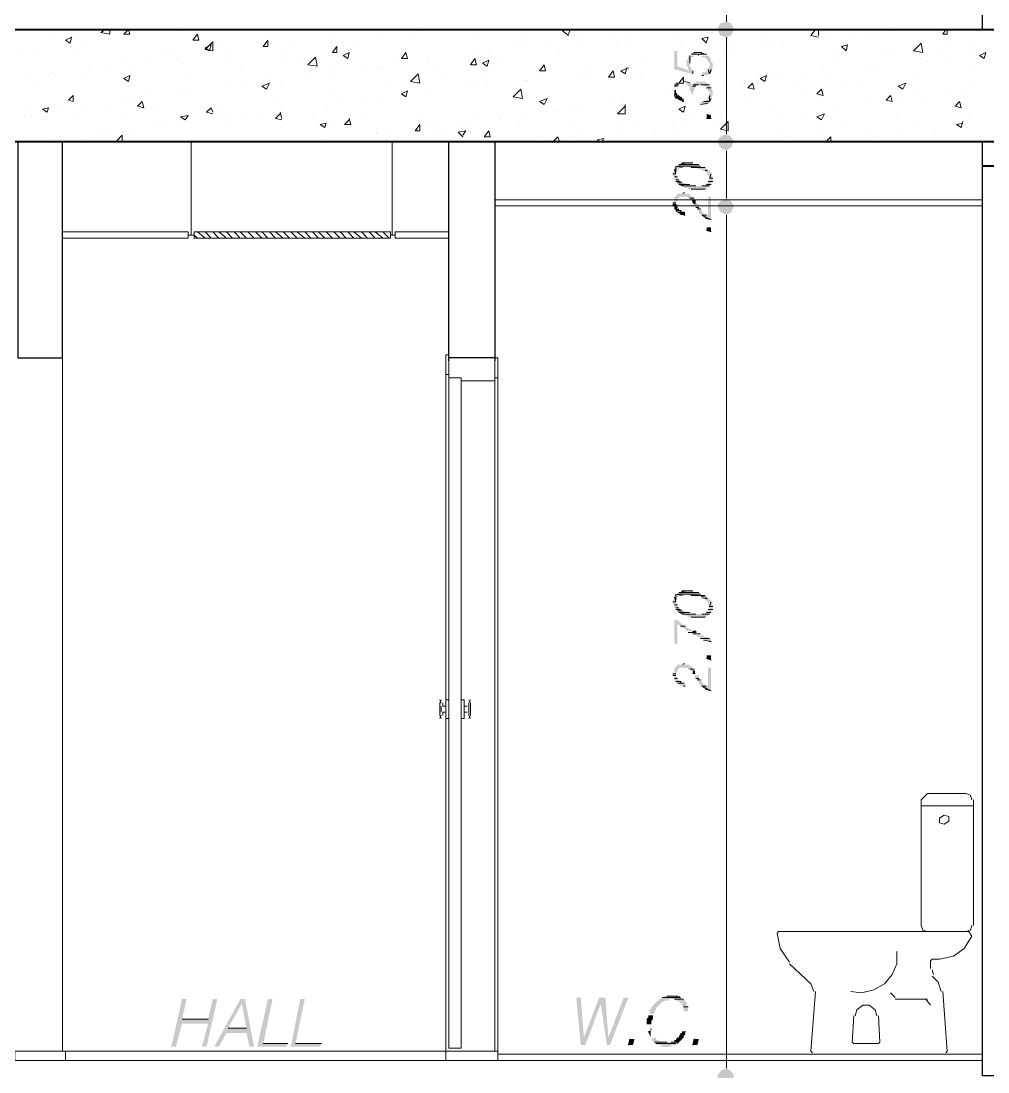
# Model space of a CAD drawing. Header units: millimetres. Extents: x 182 to 575, y -105 to 95.
# Drawn here: x 285.661 to 288.664, y 80.223 to 83.485 of the extents above; entities that cross this region are included whole.
import ezdxf

# ---------------------------------------------------------------- set-up
doc = ezdxf.new("R2010")
doc.units = ezdxf.units.MM
doc.header["$MEASUREMENT"] = 0
doc.layers.add('PDF_Geometry', color=7, linetype='Continuous')
doc.layers.add('PDF_Solid Fills', color=7, linetype='Continuous')

msp = doc.modelspace()

# ---------------------------------------------------------------- hatches: boundary and pattern name
at = {"layer": 'PDF_Solid Fills', "transparency": 33554559}
for points in [[(287.8326, 83.4396), (287.8516, 83.4348), (287.8659, 83.4396), (287.8754, 83.4586), (287.8659, 83.4777), (287.8516, 83.4824), (287.8326, 83.4777), (287.8231, 83.4586)], [(287.6945, 83.2443), (287.6992, 83.2443), (287.704, 83.2396), (287.7112, 83.2372), (287.7135, 83.2348), (287.7183, 83.2348), (287.7183, 83.2443), (287.7135, 83.2443), (287.7135, 83.2491), (287.7088, 83.2491), (287.704, 83.2539), (287.6992, 83.2539), (287.6992, 83.2586), (287.6945, 83.2634), (287.6945, 83.2491), (287.6929, 83.2507), (287.6897, 83.2634), (287.6897, 83.2539)], [(287.7897, 83.1824), (287.804, 83.1824), (287.804, 83.192), (287.7897, 83.1967)], [(287.8326, 83.092), (287.8516, 83.0824), (287.8659, 83.092), (287.8754, 83.111), (287.8659, 83.1253), (287.8516, 83.1348), (287.8326, 83.1253), (287.8231, 83.111)], [(287.6945, 83.0062), (287.6945, 83.0158), (287.6992, 83.0205), (287.6992, 83.0253), (287.704, 83.0253), (287.704, 83.0301), (287.7183, 83.0301), (287.7231, 83.0348), (287.7707, 83.0348), (287.7659, 83.0396), (287.7516, 83.0396), (287.7469, 83.0443), (287.7088, 83.0396), (287.704, 83.0396), (287.6992, 83.0348), (287.6945, 83.0348), (287.6945, 83.0301), (287.6897, 83.0301), (287.6897, 83.0205), (287.685, 83.0158), (287.685, 83.0062), (287.6897, 83.0015), (287.6897, 82.992), (287.6945, 82.992), (287.6945, 82.9872), (287.6992, 82.9824), (287.704, 82.9777), (287.7278, 82.9777), (287.7231, 82.9824), (287.7135, 82.9824), (287.7135, 82.9872), (287.7088, 82.9872), (287.704, 82.992), (287.6992, 82.9967), (287.6992, 83.0015)], [(287.8088, 83.0015), (287.804, 83.0062), (287.804, 83.011), (287.7993, 83.0158), (287.7993, 83.0205), (287.7945, 83.0205), (287.7945, 83.0253), (287.7897, 83.0253), (287.785, 83.0301), (287.7802, 83.0301), (287.7326, 83.0348), (287.7373, 83.0301), (287.7612, 83.0301), (287.7612, 83.0253), (287.7707, 83.0253), (287.7754, 83.0205), (287.785, 83.0205), (287.785, 83.0158), (287.7897, 83.0158), (287.7897, 83.011), (287.7945, 83.011), (287.7945, 83.0062), (287.7993, 83.0015), (287.7993, 82.992), (287.7945, 82.9872), (287.7945, 82.9824), (287.7897, 82.9824), (287.7897, 82.9777), (287.785, 82.9777), (287.785, 82.9729), (287.7183, 82.9729), (287.7231, 82.9681), (287.7326, 82.9681), (287.7326, 82.9634), (287.7897, 82.9634), (287.7897, 82.9681), (287.7945, 82.9681), (287.7993, 82.9729), (287.804, 82.9777), (287.804, 82.9824), (287.8088, 82.9872)], [(287.6945, 82.9158), (287.6945, 82.9253), (287.6992, 82.9253), (287.6992, 82.9348), (287.704, 82.9348), (287.704, 82.9396), (287.7326, 82.9396), (287.7326, 82.9348), (287.7373, 82.9348), (287.7421, 82.9301), (287.7516, 82.9301), (287.7516, 82.9348), (287.7469, 82.9396), (287.7421, 82.9396), (287.7421, 82.9443), (287.7373, 82.9443), (287.7373, 82.9491), (287.6992, 82.9491), (287.6992, 82.9443), (287.6945, 82.9443), (287.6945, 82.9396), (287.6897, 82.9396), (287.6897, 82.9253), (287.685, 82.9205)], [(287.7659, 82.8967), (287.7659, 82.8872), (287.7707, 82.8872), (287.7707, 82.8824), (287.7754, 82.8824), (287.7802, 82.8777), (287.785, 82.8729), (287.7945, 82.8705), (287.7945, 82.8681), (287.804, 82.8681), (287.804, 82.9396), (287.7945, 82.9396), (287.7945, 82.8824), (287.7897, 82.8824), (287.785, 82.8872), (287.7802, 82.8872), (287.7802, 82.892), (287.7754, 82.892), (287.7754, 82.8967), (287.7659, 82.9062), (287.7659, 82.9158), (287.7612, 82.9158), (287.7612, 82.9205), (287.7516, 82.9158), (287.7516, 82.911), (287.7564, 82.9062), (287.7612, 82.9015), (287.7612, 82.8967)], [(287.8326, 82.892), (287.8516, 82.8824), (287.8659, 82.892), (287.8754, 82.911), (287.8659, 82.9253), (287.8516, 82.9348), (287.8326, 82.9253), (287.8231, 82.911)], [(287.7897, 82.8348), (287.804, 82.8301), (287.804, 82.8443), (287.7897, 82.8443)], [(287.6945, 81.6777), (287.6945, 81.6872), (287.6992, 81.692), (287.6992, 81.6967), (287.704, 81.6967), (287.704, 81.7015), (287.7183, 81.7015), (287.7231, 81.7062), (287.7707, 81.7062), (287.7659, 81.711), (287.7516, 81.711), (287.7469, 81.7158), (287.7088, 81.711), (287.704, 81.711), (287.6992, 81.7062), (287.6945, 81.7062), (287.6945, 81.7015), (287.6897, 81.7015), (287.6897, 81.692), (287.685, 81.6872), (287.685, 81.6777), (287.6897, 81.6729), (287.6897, 81.6634), (287.6945, 81.6634), (287.6945, 81.6586), (287.6992, 81.6539), (287.704, 81.6491), (287.7278, 81.6491), (287.7231, 81.6539), (287.7135, 81.6539), (287.7135, 81.6586), (287.7088, 81.6586), (287.704, 81.6634), (287.6992, 81.6681), (287.6992, 81.6729)], [(287.7326, 81.7062), (287.7373, 81.7015), (287.7802, 81.7015)], [(287.7278, 81.6015), (287.7278, 81.6062), (287.7231, 81.6062), (287.7231, 81.611), (287.7135, 81.611), (287.7135, 81.6158), (287.7088, 81.6158), (287.7088, 81.6205), (287.704, 81.6205), (287.6992, 81.6253), (287.6897, 81.6253), (287.6897, 81.5539), (287.6992, 81.5491), (287.6992, 81.611), (287.704, 81.611), (287.7088, 81.6062), (287.7135, 81.6015), (287.7183, 81.6015), (287.7278, 81.592), (287.7469, 81.592), (287.7421, 81.5967), (287.7373, 81.5967), (287.7326, 81.6015)], [(287.7897, 81.5615), (287.7897, 81.5586), (287.804, 81.5586), (287.804, 81.5682), (287.7993, 81.5682), (287.7945, 81.5729), (287.785, 81.5729), (287.7802, 81.5777), (287.7564, 81.5777), (287.7612, 81.5729), (287.7659, 81.5729), (287.7707, 81.5682), (287.7754, 81.5682), (287.7802, 81.5634)], [(287.7897, 81.5062), (287.804, 81.5015), (287.804, 81.5158), (287.7897, 81.5158)], [(287.7659, 81.4348), (287.7659, 81.4253), (287.7707, 81.4253), (287.7707, 81.4205), (287.7754, 81.4205), (287.7802, 81.4158), (287.785, 81.411), (287.7977, 81.4078), (287.7993, 81.4062), (287.804, 81.4062), (287.804, 81.4777), (287.7945, 81.4777), (287.7945, 81.4205), (287.7897, 81.4205), (287.785, 81.4253), (287.7802, 81.4253), (287.7802, 81.4301), (287.7754, 81.4301), (287.7754, 81.4348), (287.7707, 81.4396), (287.7659, 81.4443), (287.7659, 81.4539), (287.7516, 81.4539), (287.7516, 81.4491), (287.7612, 81.4396), (287.7612, 81.4348)], [(286.2413, 80.3729), (286.2411, 80.3691), (286.2231, 80.3015), (286.2373, 80.3015), (286.2707, 80.4491), (286.2564, 80.4491), (286.2421, 80.3872), (286.1612, 80.3872), (286.1754, 80.4491), (286.1612, 80.4491), (286.1278, 80.3015), (286.1421, 80.3015), (286.1612, 80.3729)], [(286.485, 80.3015), (286.4897, 80.311), (286.4135, 80.311), (286.4421, 80.4491), (286.4278, 80.4491), (286.3945, 80.3015)], [(286.5897, 80.3015), (286.5945, 80.311), (286.5135, 80.311), (286.5421, 80.4491), (286.5278, 80.4491), (286.4992, 80.3015)], [(287.3993, 80.4539), (287.385, 80.4539), (287.3993, 80.3062), (287.4135, 80.3062), (287.4612, 80.4348), (287.4802, 80.3062), (287.4897, 80.3062), (287.5469, 80.4539), (287.5326, 80.4539), (287.485, 80.3301), (287.4754, 80.4539), (287.4564, 80.4539), (287.4088, 80.3301)], [(287.6421, 80.4443), (287.6373, 80.4443), (287.6326, 80.4396), (287.6278, 80.4348), (287.6231, 80.4301), (287.6231, 80.4253), (287.6183, 80.4253), (287.6183, 80.4205), (287.6135, 80.4158), (287.6135, 80.4062), (287.6088, 80.4062), (287.6231, 80.4015), (287.6231, 80.4062), (287.6278, 80.4062), (287.6278, 80.411), (287.6326, 80.4158), (287.6326, 80.4205), (287.6373, 80.4253), (287.6421, 80.4301), (287.6469, 80.4348), (287.6516, 80.4396), (287.6564, 80.4396), (287.6564, 80.4443), (287.6707, 80.4443), (287.6707, 80.4484), (287.6754, 80.4491), (287.6897, 80.4491), (287.6945, 80.4443), (287.704, 80.4443), (287.704, 80.4396), (287.7088, 80.4396), (287.7088, 80.4348), (287.7135, 80.4348), (287.7135, 80.4301), (287.7183, 80.4253), (287.7183, 80.411), (287.7326, 80.411), (287.7326, 80.4253), (287.7278, 80.4301), (287.7278, 80.4396), (287.7231, 80.4396), (287.7231, 80.4443), (287.7183, 80.4491), (287.7135, 80.4491), (287.7088, 80.4539), (287.6612, 80.4586), (287.6564, 80.4539), (287.6516, 80.4539), (287.6469, 80.4491), (287.6421, 80.4491)], [(287.7135, 80.3491), (287.7135, 80.3443), (287.7088, 80.3443), (287.7088, 80.3396), (287.704, 80.3348), (287.704, 80.3301), (287.6992, 80.3301), (287.6992, 80.3253), (287.6945, 80.3253), (287.7088, 80.3205), (287.7135, 80.3253), (287.7183, 80.3301), (287.7183, 80.3348), (287.7231, 80.3396), (287.7231, 80.3443), (287.7278, 80.3491)], [(287.5516, 80.3253), (287.5469, 80.3062), (287.5612, 80.3062), (287.5659, 80.3253)], [(287.6992, 80.311), (287.704, 80.3158), (287.6469, 80.3158), (287.6421, 80.3205), (287.6373, 80.3205), (287.6326, 80.3253), (287.6326, 80.3301), (287.6183, 80.3253), (287.6183, 80.3205), (287.6231, 80.3205), (287.6231, 80.3158), (287.6278, 80.3158), (287.6326, 80.311), (287.6373, 80.3062), (287.6469, 80.3062), (287.6469, 80.3015), (287.6802, 80.3015), (287.6802, 80.3062), (287.6945, 80.3062), (287.6945, 80.311)], [(287.7516, 80.3253), (287.7469, 80.3062), (287.7612, 80.3062), (287.7659, 80.3253)], [(287.8326, 80.192), (287.8516, 80.1824), (287.8659, 80.192), (287.8754, 80.211), (287.8659, 80.2253), (287.8516, 80.2348), (287.8326, 80.2253), (287.8231, 80.211)]]:
    msp.add_hatch(color=256, dxfattribs=at).paths.add_polyline_path(points)
h = msp.add_hatch(color=256, dxfattribs=at)
h.paths.add_polyline_path([(287.7516, 83.3729), (287.7516, 83.3777), (287.7373, 83.3777), (287.7326, 83.3729), (287.7326, 83.3681), (287.7278, 83.3634), (287.7278, 83.3443), (287.7326, 83.3443), (287.7326, 83.3348), (287.7373, 83.3301), (287.6992, 83.3443), (287.6992, 83.392), (287.6897, 83.392), (287.6897, 83.3348), (287.7469, 83.3205), (287.7469, 83.3301), (287.7421, 83.3348), (287.7421, 83.3396), (287.7373, 83.3443), (287.7373, 83.3634), (287.7421, 83.3634), (287.7421, 83.3729)])
h.paths.add_polyline_path([(287.7993, 83.3205), (287.804, 83.3301), (287.8088, 83.3396), (287.8088, 83.3539), (287.804, 83.3586), (287.804, 83.3681), (287.7993, 83.3681), (287.7993, 83.3729), (287.7945, 83.3777), (287.7754, 83.3777), (287.7754, 83.3729), (287.785, 83.3729), (287.785, 83.3681), (287.7897, 83.3681), (287.7897, 83.3634), (287.7945, 83.3634), (287.7945, 83.3586), (287.7993, 83.3539), (287.7993, 83.3396), (287.7945, 83.3396), (287.7945, 83.3301), (287.7897, 83.3301), (287.785, 83.3253), (287.7754, 83.3253), (287.7754, 83.3158), (287.7897, 83.3158), (287.7933, 83.3193)])
h = msp.add_hatch(color=256, dxfattribs=at)
h.paths.add_polyline_path([(287.7278, 83.3634), (287.7278, 83.3443), (287.7278, 83.3634)], flags=0)
h.paths.add_polyline_path([(287.7326, 83.3396), (287.7326, 83.3729), (287.7326, 83.3396)], flags=0)
h.paths.add_polyline_path([(287.7326, 83.3729), (287.7326, 83.3396), (287.7326, 83.3729)], flags=0)
h = msp.add_hatch(color=256, dxfattribs=at)
h.paths.add_polyline_path([(287.7326, 83.2824), (287.7373, 83.2824), (287.7373, 83.2681), (287.7421, 83.2681), (287.7421, 83.2586), (287.7469, 83.2539), (287.7469, 83.2634), (287.7516, 83.2681), (287.7516, 83.2745), (287.7564, 83.2824), (287.7612, 83.2872), (287.7802, 83.2872), (287.7802, 83.2824), (287.7897, 83.2824), (287.7897, 83.2777), (287.7945, 83.2729), (287.7945, 83.2681), (287.7993, 83.2681), (287.7993, 83.2539), (287.7945, 83.2491), (287.7945, 83.2443), (287.7897, 83.2396), (287.785, 83.2396), (287.785, 83.2348), (287.7707, 83.2348), (287.7707, 83.2253), (287.7897, 83.2253), (287.7897, 83.2291), (287.7945, 83.2301), (287.7993, 83.2348), (287.804, 83.2396), (287.804, 83.2443), (287.8088, 83.2539), (287.8088, 83.2681), (287.804, 83.2729), (287.804, 83.2777), (287.7993, 83.2824), (287.7993, 83.2872), (287.7945, 83.2872), (287.7945, 83.292), (287.7897, 83.292), (287.785, 83.2967), (287.7564, 83.2967), (287.7564, 83.292), (287.7516, 83.292), (287.7469, 83.2872), (287.7469, 83.2824), (287.7421, 83.2872), (287.7421, 83.292), (287.7278, 83.292), (287.7278, 83.2872), (287.7326, 83.2872)])
h.paths.add_polyline_path([(287.7088, 83.292), (287.6945, 83.292), (287.6897, 83.2872), (287.6897, 83.2777), (287.6992, 83.2824), (287.704, 83.2872)])
h = msp.add_hatch(color=256, dxfattribs=at)
h.paths.add_polyline_path([(287.6945, 82.8967), (287.6945, 82.892), (287.7088, 82.8967), (287.704, 82.8967), (287.704, 82.9015)])
h.paths.add_polyline_path([(287.7088, 82.886), (287.7088, 82.8824), (287.7231, 82.8824), (287.7231, 82.892), (287.6992, 82.892), (287.704, 82.8872)])
h = msp.add_hatch(color=256, dxfattribs=at)
h.paths.add_polyline_path([(287.7945, 81.6967), (287.7754, 81.6967), (287.7945, 81.692)])
h.paths.add_polyline_path([(287.804, 81.6872), (287.7993, 81.6872), (287.7993, 81.692), (287.7945, 81.692), (287.785, 81.692), (287.785, 81.6872), (287.7897, 81.6872), (287.7897, 81.6824), (287.7945, 81.6824), (287.7945, 81.6777), (287.7993, 81.6729), (287.7993, 81.6634), (287.7945, 81.6586), (287.7945, 81.6539), (287.7897, 81.6539), (287.7897, 81.6491), (287.785, 81.6491), (287.785, 81.6443), (287.7183, 81.6443), (287.7231, 81.6396), (287.7326, 81.6396), (287.7326, 81.6348), (287.7897, 81.6348), (287.7897, 81.6396), (287.7945, 81.6396), (287.804, 81.6491), (287.804, 81.6539), (287.8088, 81.6586), (287.8088, 81.6729), (287.804, 81.6777)])
h = msp.add_hatch(color=256, dxfattribs=at)
h.paths.add_polyline_path([(287.7104, 81.4237), (287.7135, 81.4205), (287.7231, 81.4205), (287.7231, 81.4301), (287.6992, 81.4301), (287.704, 81.4253)])
h.paths.add_polyline_path([(287.7516, 81.4681), (287.7516, 81.4729), (287.7469, 81.4777), (287.7421, 81.4824), (287.7373, 81.4824), (287.7373, 81.4872), (287.6992, 81.4872), (287.6992, 81.4824), (287.6945, 81.4824), (287.6945, 81.4777), (287.6897, 81.4777), (287.6897, 81.4634), (287.685, 81.4586), (287.685, 81.4539), (287.6897, 81.4491), (287.6897, 81.4396), (287.6945, 81.4348), (287.6945, 81.4301), (287.7088, 81.4348), (287.704, 81.4396), (287.6992, 81.4396), (287.6992, 81.4491), (287.6945, 81.4491), (287.6945, 81.4634), (287.6992, 81.4634), (287.6992, 81.4729), (287.704, 81.4729), (287.704, 81.4777), (287.7326, 81.4777), (287.7326, 81.4729), (287.7373, 81.4729), (287.7421, 81.4681)])
h = msp.add_hatch(color=256, dxfattribs=at)
h.paths.add_polyline_path([(286.3469, 80.4348), (286.3612, 80.3586), (286.304, 80.3586)])
h.paths.add_polyline_path([(286.385, 80.3015), (286.3564, 80.4491), (286.3421, 80.4491), (286.2612, 80.3015), (286.2754, 80.3015), (286.2993, 80.3443), (286.3612, 80.3443), (286.3707, 80.3015)], flags=0)

# ---------------------------------------------------------------- linework, layer by layer
at = {"layer": 'PDF_Geometry', "lineweight": 25}
for points in [[(288.6469, 86.3586), (288.785, 86.3586), (288.785, 83.4586), (288.6469, 83.4586)], [(285.7897, 83.111), (285.6516, 83.111), (285.6516, 82.4396), (285.7897, 82.4396)], [(288.6469, 83.111), (288.785, 83.111), (288.785, 80.211), (288.6469, 80.211)]]:
    msp.add_lwpolyline(points, close=True, dxfattribs=at)
at = {"layer": 'PDF_Geometry', "lineweight": 13}
for points in [[(287.8516, 83.4824), (287.8516, 83.511), (287.8516, 86.111), (287.8516, 86.1348)], [(287.8516, 83.1348), (287.8516, 83.1586), (287.8516, 83.411), (287.8516, 83.4348)], [(287.7421, 83.3824), (287.7897, 83.3824), (287.7421, 83.3824)], [(287.7635, 83.3872), (287.7612, 83.3872), (287.7659, 83.3872), (287.7612, 83.3872), (287.7469, 83.3848)], [(287.7754, 83.3872), (287.7516, 83.3872), (287.7754, 83.3872)], [(287.7564, 83.3872), (287.7707, 83.3872), (287.7564, 83.3872)], [(287.7802, 83.3848), (287.7659, 83.3824), (287.7659, 83.3824), (287.7635, 83.3777)], [(287.7469, 83.3301), (287.7469, 83.3205), (287.7469, 83.3301)], [(287.704, 83.2872), (287.6897, 83.2872), (287.704, 83.2872)], [(287.6897, 83.2824), (287.6992, 83.2824), (287.6897, 83.2824)], [(287.6992, 83.2824), (287.6897, 83.2824), (287.6992, 83.2824)], [(287.6945, 83.292), (287.7135, 83.292), (287.6945, 83.292)], [(287.7183, 83.292), (287.6945, 83.292), (287.7183, 83.292)], [(287.6945, 83.292), (287.7183, 83.292), (287.6945, 83.292)], [(287.7159, 83.3015), (287.7183, 83.3015), (287.7183, 83.3015), (287.7183, 83.2991), (287.7183, 83.2967), (287.7373, 83.2943)], [(287.804, 83.2777), (287.7897, 83.2777), (287.804, 83.2777)], [(287.7897, 83.2777), (287.804, 83.2777), (287.7897, 83.2777)], [(287.7993, 83.2348), (287.7802, 83.2348), (287.7993, 83.2348)], [(287.804, 83.1824), (287.7897, 83.1824), (287.804, 83.1824)], [(280.704, 83.111), (293.1516, 83.111)], [(286.1897, 82.8205), (286.1897, 83.111)], [(286.8135, 83.111), (286.8135, 82.8205), (286.8135, 83.011)], [(287.8516, 82.9348), (287.8516, 82.9586), (287.8516, 83.0586), (287.8516, 83.0824)], [(287.7135, 83.0301), (287.6945, 83.0348), (287.7135, 83.0301)], [(287.6945, 83.0158), (287.6945, 83.0348), (287.6945, 83.0158)], [(287.6992, 83.0348), (287.7707, 83.0348), (287.6992, 83.0348)], [(287.7659, 83.0396), (287.704, 83.0396), (287.7659, 83.0396)], [(287.7564, 83.0396), (287.7088, 83.0396), (287.7564, 83.0396)], [(287.7302, 83.0443), (287.7278, 83.0443), (287.7278, 83.0443), (287.7326, 83.0443), (287.7112, 83.042)], [(287.7469, 83.0443), (287.7135, 83.0443), (287.7469, 83.0443)], [(287.7802, 83.0301), (287.7421, 83.0301), (287.7802, 83.0301)], [(287.7421, 83.0301), (287.7802, 83.0301), (287.7421, 83.0301)], [(287.785, 83.0205), (287.7873, 83.0205), (287.7921, 83.0205)], [(287.685, 83.011), (287.6945, 83.011), (287.685, 83.011)], [(287.6897, 83.0015), (287.6992, 83.0015), (287.6897, 83.0015)], [(287.704, 82.992), (287.6945, 82.992), (287.704, 82.992)], [(287.6945, 82.9872), (287.7088, 82.9872), (287.6945, 82.9872)], [(287.7088, 82.9872), (287.6945, 82.9872), (287.7088, 82.9872)], [(287.7945, 82.9872), (287.8088, 82.9872), (287.7945, 82.9872)], [(287.6992, 82.9824), (287.7135, 82.9824), (287.6992, 82.9824)], [(287.704, 82.9777), (287.7278, 82.9777), (287.704, 82.9777)], [(287.7278, 82.9777), (287.704, 82.9777), (287.7278, 82.9777)], [(287.7445, 82.9729), (287.7254, 82.9729), (287.7088, 82.9753)], [(287.7207, 82.9539), (287.7207, 82.9515), (287.7159, 82.9491), (287.7159, 82.9491)], [(287.785, 82.9634), (287.7421, 82.9634), (287.785, 82.9634)], [(287.7421, 82.9634), (287.785, 82.9634), (287.7421, 82.9634)], [(287.7635, 82.9634), (287.7659, 82.9634), (287.754, 82.9634)], [(287.7707, 82.9634), (287.7564, 82.9634), (287.7707, 82.9634)], [(287.7564, 82.9634), (287.7707, 82.9634), (287.7564, 82.9634)], [(287.7993, 82.9729), (287.7754, 82.9729), (287.7993, 82.9729)], [(287.7754, 82.9729), (287.7993, 82.9729), (287.7754, 82.9729)], [(287.804, 82.9777), (287.7897, 82.9777), (287.804, 82.9777)], [(287.7897, 82.9777), (287.804, 82.9777), (287.7897, 82.9777)], [(287.1326, 82.9301), (288.6469, 82.9301)], [(287.685, 82.9205), (287.6945, 82.9205), (287.685, 82.9205)], [(287.7373, 82.9348), (287.7516, 82.9348), (287.7373, 82.9348)], [(287.1326, 82.911), (288.6469, 82.911)], [(287.685, 82.9158), (287.6945, 82.9158), (287.685, 82.9158)], [(287.6897, 82.9062), (287.6992, 82.9062), (287.6897, 82.9062)], [(287.704, 82.9015), (287.6945, 82.8967), (287.704, 82.9015)], [(287.6945, 82.8967), (287.7088, 82.8967), (287.6945, 82.8967)], [(287.7088, 82.8967), (287.6945, 82.8967), (287.7088, 82.8967)], [(287.6992, 82.892), (287.7183, 82.892), (287.6992, 82.892)], [(287.7183, 82.892), (287.6992, 82.892), (287.7183, 82.892)], [(287.7207, 82.892), (287.7064, 82.892), (287.7112, 82.8967)], [(287.7564, 82.9062), (287.7659, 82.9062), (287.7564, 82.9062)], [(287.7707, 82.9015), (287.7612, 82.9015), (287.7707, 82.9015)], [(287.7802, 82.8777), (287.804, 82.8681), (287.7802, 82.8777)], [(287.8516, 80.2348), (287.8516, 80.2586), (287.8516, 82.8586), (287.8516, 82.8824)], [(285.7897, 82.8301), (286.1802, 82.8301), (286.1802, 82.811), (285.7897, 82.811)], [(286.1802, 82.811), (286.1802, 82.8301)], [(286.2088, 82.811), (286.1993, 82.8205), (286.1802, 82.8205)], [(286.1993, 82.811), (286.1993, 82.8301)], [(286.2326, 82.811), (286.2088, 82.8301)], [(286.2516, 82.811), (286.2326, 82.8301)], [(286.2754, 82.811), (286.2564, 82.8301)], [(286.2993, 82.811), (286.2754, 82.8301)], [(286.3183, 82.811), (286.2993, 82.8301)], [(286.3421, 82.811), (286.3231, 82.8301)], [(286.3612, 82.811), (286.3421, 82.8301)], [(286.385, 82.811), (286.3659, 82.8301)], [(286.4088, 82.811), (286.3897, 82.8301)], [(286.4278, 82.811), (286.4088, 82.8301)], [(286.4516, 82.811), (286.4326, 82.8301)], [(286.4754, 82.811), (286.4516, 82.8301)], [(286.4945, 82.811), (286.4754, 82.8301)], [(286.5183, 82.811), (286.4992, 82.8301)], [(286.5421, 82.811), (286.5183, 82.8301)], [(286.5612, 82.811), (286.5421, 82.8301)], [(286.585, 82.811), (286.5659, 82.8301)], [(286.604, 82.811), (286.585, 82.8301)], [(286.6278, 82.811), (286.6088, 82.8301)], [(286.6516, 82.811), (286.6326, 82.8301)], [(286.6707, 82.811), (286.6516, 82.8301)], [(286.6945, 82.811), (286.6754, 82.8301)], [(286.7183, 82.811), (286.6945, 82.8301)], [(286.7373, 82.811), (286.7183, 82.8301)], [(286.7612, 82.811), (286.7421, 82.8301)], [(286.785, 82.811), (286.7612, 82.8301)], [(286.804, 82.811), (286.785, 82.8301)], [(286.9897, 82.811), (286.8231, 82.811), (286.8231, 82.8301), (286.9897, 82.8301)], [(287.804, 82.8301), (287.7897, 82.8348), (287.804, 82.8301)], [(286.9802, 82.3872), (286.9802, 80.2872), (285.7897, 80.2872), (285.7897, 82.4396)], [(287.0278, 82.3777), (287.0278, 80.2967), (286.9897, 80.2967), (286.9897, 82.3872), (286.9802, 82.3872), (286.9802, 82.4491), (286.9897, 82.4491), (286.9897, 82.3777), (287.0278, 82.3777), (287.0278, 82.3682), (287.1326, 82.3682), (287.1326, 80.2872)], [(287.1326, 82.3777), (287.1421, 82.3777), (287.1421, 82.4396), (287.1326, 82.4396), (286.9897, 82.4396)], [(287.1326, 82.4396), (287.1326, 82.3682)], [(287.1421, 82.3777), (287.1421, 80.2872)], [(287.7659, 81.711), (287.704, 81.711), (287.7659, 81.711)], [(287.7564, 81.711), (287.7088, 81.711), (287.7564, 81.711)], [(287.7302, 81.7158), (287.7278, 81.7158), (287.7278, 81.7158), (287.7326, 81.7158), (287.7112, 81.7134)], [(287.7469, 81.7158), (287.7135, 81.7158), (287.7469, 81.7158)], [(287.685, 81.6824), (287.6945, 81.6824), (287.685, 81.6824)], [(287.7135, 81.7015), (287.6945, 81.7062), (287.7135, 81.7015)], [(287.6945, 81.6872), (287.6945, 81.7062), (287.6945, 81.6872)], [(287.6992, 81.7062), (287.7707, 81.7062), (287.6992, 81.7062)], [(287.7802, 81.7015), (287.7421, 81.7015), (287.7802, 81.7015)], [(287.7421, 81.7015), (287.7802, 81.7015), (287.7421, 81.7015)], [(287.7683, 81.7015), (287.7731, 81.7015), (287.7754, 81.6991), (287.7897, 81.6967)], [(287.7754, 81.6943), (287.7873, 81.692), (287.7921, 81.692)], [(287.6897, 81.6729), (287.6992, 81.6729), (287.6897, 81.6729)], [(287.704, 81.6634), (287.6945, 81.6634), (287.704, 81.6634)], [(287.6945, 81.6586), (287.7088, 81.6586), (287.6945, 81.6586)], [(287.7088, 81.6586), (287.6945, 81.6586), (287.7088, 81.6586)], [(287.6992, 81.6539), (287.7135, 81.6539), (287.6992, 81.6539)], [(287.704, 81.6491), (287.7278, 81.6491), (287.704, 81.6491)], [(287.7278, 81.6491), (287.704, 81.6491), (287.7278, 81.6491)], [(287.7445, 81.6443), (287.7254, 81.6443), (287.7088, 81.6467)], [(287.804, 81.6491), (287.7897, 81.6491), (287.804, 81.6491)], [(287.7897, 81.6491), (287.804, 81.6491), (287.7897, 81.6491)], [(287.7945, 81.6586), (287.8088, 81.6586), (287.7945, 81.6586)], [(287.785, 81.6348), (287.7421, 81.6348), (287.785, 81.6348)], [(287.7421, 81.6348), (287.785, 81.6348), (287.7421, 81.6348)], [(287.7635, 81.6348), (287.7659, 81.6348), (287.754, 81.6348)], [(287.7707, 81.6348), (287.7564, 81.6348), (287.7707, 81.6348)], [(287.7564, 81.6348), (287.7707, 81.6348), (287.7564, 81.6348)], [(287.7993, 81.6443), (287.7754, 81.6443), (287.7993, 81.6443)], [(287.7754, 81.6443), (287.7993, 81.6443), (287.7754, 81.6443)], [(287.7088, 81.6062), (287.7231, 81.6062), (287.7088, 81.6062)], [(287.7564, 81.5872), (287.7326, 81.5872), (287.7564, 81.5872)], [(287.7469, 81.5824), (287.7707, 81.5824), (287.7469, 81.5824)], [(287.7993, 81.5682), (287.7707, 81.5682), (287.7993, 81.5682)], [(287.7707, 81.5682), (287.7993, 81.5682), (287.7707, 81.5682)], [(287.7207, 81.492), (287.7207, 81.4896), (287.7159, 81.4872), (287.7159, 81.4872)], [(287.804, 81.5015), (287.7897, 81.5062), (287.804, 81.5015)], [(287.685, 81.4586), (287.6945, 81.4586), (287.685, 81.4586)], [(287.685, 81.4539), (287.6945, 81.4539), (287.685, 81.4539)], [(287.7373, 81.4729), (287.7516, 81.4729), (287.7373, 81.4729)], [(287.6897, 81.4443), (287.6992, 81.4443), (287.6897, 81.4443)], [(287.6945, 81.4348), (287.7088, 81.4348), (287.6945, 81.4348)], [(287.7088, 81.4348), (287.6945, 81.4348), (287.7088, 81.4348)], [(287.6992, 81.4301), (287.7183, 81.4301), (287.6992, 81.4301)], [(287.7183, 81.4301), (287.6992, 81.4301), (287.7183, 81.4301)], [(287.7207, 81.4301), (287.7064, 81.4301), (287.7112, 81.4348)], [(287.7564, 81.4443), (287.7659, 81.4443), (287.7564, 81.4443)], [(287.7707, 81.4396), (287.7612, 81.4396), (287.7707, 81.4396)], [(287.7802, 81.4158), (287.804, 81.4062), (287.7802, 81.4158)], [(286.9659, 81.3777), (286.9612, 81.3681), (286.9612, 81.3586), (286.9612, 81.3491), (286.9612, 81.3396), (286.9612, 81.3301), (286.9659, 81.3205)], [(286.9659, 81.3681), (286.9612, 81.3777)], [(286.9659, 81.3777), (286.9659, 81.3777)], [(286.9659, 81.3396), (286.9659, 81.3491), (286.9659, 81.3586)], [(286.9802, 81.3586), (286.9707, 81.3586), (286.9707, 81.3681)], [(286.9897, 81.3777), (286.9802, 81.3777), (286.9802, 81.3205), (286.9897, 81.3205)], [(287.0278, 81.3777), (287.0373, 81.3777), (287.0373, 81.3205), (287.0278, 81.3205)], [(287.0373, 81.3586), (287.0469, 81.3586)], [(287.0564, 81.3777), (287.0516, 81.3681), (287.0516, 81.3586), (287.0516, 81.3491), (287.0516, 81.3396), (287.0516, 81.3301), (287.0564, 81.3205)], [(287.0516, 81.3205), (287.0564, 81.3301), (287.0564, 81.3396), (287.0564, 81.3491), (287.0564, 81.3586), (287.0564, 81.3681), (287.0516, 81.3777)], [(287.0516, 81.3777), (287.0516, 81.3777)], [(286.9612, 81.3205), (286.9659, 81.3301)], [(286.9659, 81.3205), (286.9659, 81.3205)], [(286.9707, 81.3301), (286.9707, 81.3396), (286.9802, 81.3396)], [(287.0373, 81.3396), (287.0469, 81.3396)], [(287.0516, 81.3205), (287.0516, 81.3205)], [(288.2373, 80.4729), (288.2707, 80.4681), (288.3088, 80.4777), (288.3421, 80.4967), (288.3659, 80.5253), (288.3802, 80.5586), (288.3802, 80.5967)], [(288.3612, 80.4681), (288.3754, 80.4539)], [(288.4754, 80.4491), (288.3754, 80.4491)], [(288.485, 80.4301), (288.4707, 80.4491)], [(288.3183, 80.3967), (288.3135, 80.4158), (288.2945, 80.4301), (288.2754, 80.4301), (288.2564, 80.4158), (288.2516, 80.3967)], [(288.3231, 80.3967), (288.3278, 80.3158), (288.3231, 80.311), (288.2469, 80.311), (288.2421, 80.3158), (288.2469, 80.3967)], [(288.6469, 80.2777), (287.1421, 80.2777)], [(285.7993, 80.2586), (286.9802, 80.2586)], [(288.6469, 80.2586), (287.1421, 80.2586)]]:
    msp.add_lwpolyline(points, dxfattribs=at)
at = {"layer": 'PDF_Geometry', "lineweight": 40}
for points in [[(280.7754, 83.1301), (280.7659, 83.1158), (280.7516, 83.111), (280.6802, 83.111), (280.304, 83.111), (280.304, 83.4586), (280.6802, 83.4586), (293.404, 83.4586), (293.404, 83.111), (292.9516, 83.111), (292.9373, 83.1158), (292.9278, 83.1301), (292.8945, 83.3586), (292.885, 83.3729), (292.8707, 83.3777), (292.3088, 83.3777), (292.2945, 83.3729), (292.285, 83.3586)], [(281.4564, 83.1301), (281.4659, 83.1158), (281.4802, 83.111), (292.2278, 83.111), (292.2421, 83.1158), (292.2516, 83.1301), (292.2802, 83.3586)], [(288.785, 83.0348), (288.6469, 83.0348)]]:
    msp.add_lwpolyline(points, dxfattribs=at)
at = {"layer": 'PDF_Geometry', "lineweight": 0}
for points in [[(285.8326, 83.4443), (285.8326, 83.4443)], [(285.9373, 83.4586), (285.9373, 83.4443), (285.9088, 83.4491), (285.9231, 83.4586)], [(286.1612, 83.4539), (286.1612, 83.4539)], [(286.6278, 83.4396), (286.6278, 83.4396)], [(286.7469, 83.4586), (286.7469, 83.4586)], [(286.7754, 83.4396), (286.7754, 83.4396)], [(286.9088, 83.4539), (286.9088, 83.4539)], [(287.0707, 83.4443), (287.0707, 83.4443)], [(287.2278, 83.4396), (287.2278, 83.4396)], [(287.3612, 83.4396), (287.3421, 83.4539), (287.3612, 83.4586)], [(287.3612, 83.4443), (287.3659, 83.4586)], [(287.4945, 83.4491), (287.4945, 83.4491)], [(287.5421, 83.4443), (287.5421, 83.4443)], [(287.5659, 83.4586), (287.5659, 83.4586)], [(287.6469, 83.4586), (287.6469, 83.4586)], [(287.685, 83.4443), (287.685, 83.4443)], [(287.8088, 83.4491), (287.8088, 83.4491)], [(287.9659, 83.4443), (287.9659, 83.4443)], [(288.1373, 83.4348), (288.1135, 83.4396), (288.1278, 83.4586)], [(288.1278, 83.4396), (288.1278, 83.4396)], [(288.1373, 83.4396), (288.1373, 83.4586)], [(288.2469, 83.4396), (288.2469, 83.4396)], [(288.3088, 83.4491), (288.3088, 83.4491)], [(288.3612, 83.4539), (288.3612, 83.4539)], [(288.5373, 83.4586), (288.5373, 83.4443), (288.5231, 83.4443), (288.5326, 83.4586)], [(285.7612, 83.4348), (285.7612, 83.4348)], [(285.8564, 83.4158), (285.8564, 83.4158)], [(286.0135, 83.4348), (286.0135, 83.4348)], [(286.4373, 83.4158), (286.4373, 83.4158)], [(286.4469, 83.4348), (286.4469, 83.4348)], [(286.5135, 83.4253), (286.5135, 83.4253)], [(286.6231, 83.4158), (286.6231, 83.4158)], [(286.8707, 83.4301), (286.8707, 83.4301)], [(287.304, 83.4205), (287.304, 83.4205)], [(287.3897, 83.4301), (287.3897, 83.4301)], [(287.3897, 83.4253), (287.3897, 83.4253)], [(287.5088, 83.4158), (287.5088, 83.4158)], [(287.5516, 83.4253), (287.5516, 83.4253)], [(287.7088, 83.4158), (287.7088, 83.4158)], [(287.7897, 83.4158), (287.7754, 83.4301), (287.7945, 83.4348), (287.7897, 83.4205)], [(287.8707, 83.411), (287.8707, 83.411)], [(288.1516, 83.4301), (288.1516, 83.4301)], [(288.1707, 83.4301), (288.1707, 83.4301)], [(288.285, 83.4301), (288.285, 83.4301)], [(288.4469, 83.4253), (288.4469, 83.4253)], [(288.5469, 83.4158), (288.5469, 83.4158)], [(288.6088, 83.4158), (288.6088, 83.4158)], [(285.6659, 83.3872), (285.6659, 83.3872)], [(285.704, 83.392), (285.704, 83.392)], [(285.8231, 83.3824), (285.8231, 83.3824)], [(286.0992, 83.3777), (286.0992, 83.3777)], [(286.1326, 83.3777), (286.1326, 83.3777)], [(286.2469, 83.392), (286.2469, 83.392)], [(286.2707, 83.4062), (286.2707, 83.4062)], [(286.3135, 83.3777), (286.3135, 83.3777)], [(286.4707, 83.3967), (286.4707, 83.3967)], [(286.6945, 83.4015), (286.6945, 83.4015)], [(287.0802, 83.3824), (287.0802, 83.3824)], [(287.1135, 83.3967), (287.1135, 83.3967)], [(287.1897, 83.4062), (287.1897, 83.4062)], [(287.2326, 83.4015), (287.2326, 83.4015)], [(287.3326, 83.3872), (287.3326, 83.3872)], [(287.7897, 83.3777), (287.7897, 83.3777)], [(287.8469, 83.3872), (287.8469, 83.3872)], [(287.8659, 83.3872), (287.8659, 83.3872)], [(287.9802, 83.4015), (287.9802, 83.4015)], [(287.9993, 83.4062), (287.9993, 83.4062)], [(288.0278, 83.4062), (288.0278, 83.4062)], [(288.1897, 83.3967), (288.1897, 83.3967)], [(288.3516, 83.392), (288.3516, 83.392)], [(288.3707, 83.3872), (288.3707, 83.3872)], [(288.5088, 83.3824), (288.5088, 83.3824)], [(288.6135, 83.392), (288.6135, 83.392)], [(288.6564, 83.3824), (288.6564, 83.3824)], [(285.9231, 83.3443), (285.9231, 83.3443)], [(285.985, 83.3729), (285.985, 83.3729)], [(286.0612, 83.3681), (286.0612, 83.3681)], [(286.1469, 83.3681), (286.1469, 83.3681)], [(286.1612, 83.3539), (286.1612, 83.3539)], [(286.304, 83.3586), (286.304, 83.3586)], [(286.4659, 83.3539), (286.4659, 83.3539)], [(286.5183, 83.3681), (286.5183, 83.3681)], [(286.6278, 83.3443), (286.6278, 83.3443)], [(286.7373, 83.3491), (286.7373, 83.3491)], [(286.8135, 83.3586), (286.8135, 83.3586)], [(286.9231, 83.3729), (286.9231, 83.3729)], [(286.9278, 83.3634), (286.9278, 83.3634)], [(287.1564, 83.3539), (287.1564, 83.3539)], [(287.5373, 83.3443), (287.5373, 83.3443)], [(287.604, 83.3539), (287.604, 83.3539)], [(287.6945, 83.3681), (287.6945, 83.3681)], [(288.1945, 83.3586), (288.1945, 83.3586)], [(288.304, 83.3491), (288.304, 83.3491)], [(288.4564, 83.3681), (288.4564, 83.3681)], [(288.4707, 83.3586), (288.4707, 83.3586)], [(288.5421, 83.3681), (288.5421, 83.3681)], [(288.6183, 83.3491), (288.6183, 83.3491)], [(285.6802, 83.3158), (285.6802, 83.3158)], [(285.7469, 83.3158), (285.7469, 83.3158)], [(285.7564, 83.3253), (285.7564, 83.3253)], [(285.8564, 83.3158), (285.8564, 83.3158)], [(285.8707, 83.3396), (285.8707, 83.3396)], [(286.0088, 83.3348), (286.0088, 83.3348)], [(286.1707, 83.311), (286.1707, 83.311)], [(286.3421, 83.3396), (286.3421, 83.3396)], [(286.5469, 83.3205), (286.5469, 83.3205)], [(286.6183, 83.3158), (286.6183, 83.3158)], [(286.7754, 83.3396), (286.7754, 83.3396)], [(286.785, 83.3396), (286.785, 83.3396)], [(286.9469, 83.3348), (286.9469, 83.3348)], [(286.985, 83.3253), (286.985, 83.3253)], [(287.104, 83.3253), (287.104, 83.3253)], [(287.2659, 83.3205), (287.2659, 83.3205)], [(287.385, 83.3253), (287.385, 83.3253)], [(287.4135, 83.3301), (287.4135, 83.3301)], [(287.4278, 83.311), (287.4278, 83.311)], [(287.4897, 83.3396), (287.4897, 83.3396)], [(287.5421, 83.3396), (287.5373, 83.3205), (287.5231, 83.3301), (287.5469, 83.3396)], [(288.0231, 83.3253), (288.0231, 83.3253)], [(288.0897, 83.311), (288.0897, 83.311)], [(288.1516, 83.3301), (288.1516, 83.3301)], [(288.1659, 83.3205), (288.1659, 83.3205)], [(288.2802, 83.3348), (288.2802, 83.3348)], [(288.4421, 83.3205), (288.4421, 83.3205)], [(285.6992, 83.292), (285.6992, 83.292)], [(285.9945, 83.2824), (285.9945, 83.2824)], [(286.3135, 83.2777), (286.3135, 83.2777)], [(286.3564, 83.2967), (286.3564, 83.2967)], [(286.4326, 83.3062), (286.4326, 83.3062)], [(286.4659, 83.2967), (286.4659, 83.2967)], [(286.8088, 83.2967), (286.8088, 83.2967)], [(287.0373, 83.2777), (287.0373, 83.2777)], [(287.0754, 83.2824), (287.0754, 83.2824)], [(287.1088, 83.2872), (287.1088, 83.2872)], [(287.2231, 83.3015), (287.2231, 83.3015)], [(287.2326, 83.3015), (287.2326, 83.3015)], [(287.585, 83.3062), (287.585, 83.3062)], [(287.7469, 83.2967), (287.7469, 83.2967)], [(287.8421, 83.2872), (287.8421, 83.2872)], [(287.8469, 83.2967), (287.8469, 83.2967)], [(287.904, 83.2872), (287.904, 83.2872)], [(287.9088, 83.292), (287.9088, 83.292)], [(287.9945, 83.3062), (287.9945, 83.3062)], [(288.0659, 83.2872), (288.0659, 83.2872)], [(288.2278, 83.2777), (288.2278, 83.2777)], [(288.2659, 83.292), (288.2659, 83.292)], [(288.6088, 83.292), (288.6088, 83.292)], [(285.8183, 83.2491), (285.8183, 83.2491)], [(285.9802, 83.2491), (285.9802, 83.2491)], [(286.0564, 83.2586), (286.0564, 83.2586)], [(286.1564, 83.2539), (286.1564, 83.2539)], [(286.1707, 83.2729), (286.1707, 83.2729)], [(286.6326, 83.2634), (286.6326, 83.2634)], [(286.8469, 83.2539), (286.8469, 83.2539)], [(286.9231, 83.2634), (286.9231, 83.2634)], [(287.5326, 83.2443), (287.5326, 83.2443)], [(287.6707, 83.2681), (287.6707, 83.2681)], [(287.6897, 83.2681), (287.6897, 83.2681)], [(287.7135, 83.2586), (287.7135, 83.2586)], [(287.7897, 83.2681), (287.7897, 83.2681)], [(288.0945, 83.2586), (288.0945, 83.2586)], [(288.2993, 83.2491), (288.2993, 83.2491)], [(288.385, 83.2729), (288.385, 83.2729)], [(288.4516, 83.2681), (288.4516, 83.2681)], [(288.4659, 83.2491), (288.4659, 83.2491)], [(288.5469, 83.2634), (288.5469, 83.2634)], [(288.5802, 83.2681), (288.5802, 83.2681)], [(285.7659, 83.2253), (285.7659, 83.2253)], [(285.7897, 83.2253), (285.7897, 83.2253)], [(285.8516, 83.2158), (285.8516, 83.2158)], [(285.9278, 83.2205), (285.9278, 83.2205)], [(286.004, 83.2348), (286.004, 83.2348)], [(286.2564, 83.1967), (286.2373, 83.2015), (286.2516, 83.2158), (286.2564, 83.2015)], [(286.4612, 83.2348), (286.4612, 83.2348)], [(286.6135, 83.2158), (286.6135, 83.2158)], [(286.6564, 83.2301), (286.6564, 83.2301)], [(286.7326, 83.2396), (286.7326, 83.2396)], [(286.7707, 83.2396), (286.7707, 83.2396)], [(287.3802, 83.2253), (287.3802, 83.2253)], [(287.4088, 83.2205), (287.4088, 83.2205)], [(287.4945, 83.2348), (287.4945, 83.2348)], [(287.5373, 83.2253), (287.5373, 83.1967), (287.5135, 83.1967), (287.5373, 83.2205)], [(287.5231, 83.2348), (287.5231, 83.2348)], [(287.9183, 83.2301), (287.9183, 83.2301)], [(288.1469, 83.2301), (288.1469, 83.2301)], [(288.1992, 83.2158), (288.1992, 83.2158)], [(288.3897, 83.2396), (288.3897, 83.2396)], [(288.5564, 83.2158), (288.5564, 83.2158)], [(285.6707, 83.192), (285.6707, 83.192)], [(285.6754, 83.2062), (285.6754, 83.2062)], [(285.6945, 83.192), (285.6945, 83.192)], [(285.8278, 83.1872), (285.8278, 83.1872)], [(286.085, 83.211), (286.085, 83.211)], [(286.2469, 83.2062), (286.2469, 83.2062)], [(286.285, 83.2062), (286.285, 83.2062)], [(286.3564, 83.1872), (286.3564, 83.1872)], [(286.4088, 83.2015), (286.4088, 83.2015)], [(286.4707, 83.1777), (286.4516, 83.1824), (286.4659, 83.1967)], [(286.4612, 83.1967), (286.4612, 83.1967)], [(286.4659, 83.2062), (286.4659, 83.2062)], [(286.4707, 83.1824), (286.4659, 83.2015)], [(286.5659, 83.192), (286.5659, 83.192)], [(286.6802, 83.1824), (286.685, 83.1634), (286.6659, 83.1634), (286.6802, 83.1777)], [(286.7278, 83.1872), (286.7278, 83.1872)], [(287.0707, 83.1824), (287.0707, 83.1824)], [(287.1469, 83.1872), (287.1469, 83.1872)], [(287.2278, 83.2015), (287.2278, 83.2015)], [(287.3231, 83.2062), (287.3231, 83.2062)], [(287.3326, 83.211), (287.3326, 83.211)], [(287.7421, 83.2015), (287.7421, 83.2015)], [(287.8373, 83.1872), (287.8373, 83.1872)], [(287.9897, 83.2062), (287.9897, 83.2062)], [(288.0135, 83.192), (288.0135, 83.192)], [(288.0897, 83.2015), (288.0897, 83.2015)], [(288.3802, 83.1872), (288.3802, 83.1872)], [(288.604, 83.192), (288.604, 83.192)], [(285.9897, 83.1777), (285.9897, 83.1777)], [(286.0897, 83.1539), (286.0897, 83.1539)], [(286.1088, 83.1729), (286.1088, 83.1729)], [(286.1516, 83.1729), (286.1516, 83.1729)], [(286.1516, 83.1539), (286.1516, 83.1539)], [(286.2802, 83.1777), (286.2802, 83.1777)], [(286.3088, 83.1777), (286.3088, 83.1777)], [(286.3088, 83.1681), (286.3088, 83.1681)], [(286.4707, 83.1586), (286.4707, 83.1586)], [(286.6326, 83.1539), (286.6326, 83.1539)], [(286.8897, 83.1777), (286.8897, 83.1777)], [(286.9183, 83.1634), (286.9183, 83.1634)], [(286.9564, 83.1586), (286.9564, 83.1586)], [(287.0326, 83.1681), (287.0326, 83.1681)], [(287.0469, 83.1729), (287.0469, 83.1729)], [(287.1469, 83.1777), (287.1469, 83.1777)], [(287.2088, 83.1681), (287.2088, 83.1681)], [(287.3659, 83.1586), (287.3659, 83.1586)], [(287.5278, 83.1539), (287.5278, 83.1539)], [(287.5659, 83.1729), (287.5659, 83.1729)], [(287.685, 83.1681), (287.685, 83.1681)], [(287.7088, 83.1539), (287.7088, 83.1539)], [(287.8231, 83.1681), (287.8231, 83.1681)], [(288.2088, 83.1539), (288.2088, 83.1539)], [(288.2945, 83.1491), (288.2945, 83.1491)], [(288.4469, 83.1681), (288.4469, 83.1681)], [(288.4992, 83.1491), (288.4992, 83.1491)], [(288.585, 83.1729), (288.5802, 83.1539), (288.5659, 83.1634), (288.585, 83.1681)], [(285.7612, 83.1158), (285.7612, 83.1158)], [(285.8469, 83.1158), (285.8469, 83.1158)], [(285.8993, 83.1301), (285.8993, 83.1301)], [(285.9326, 83.1443), (285.9326, 83.1443)], [(285.9564, 83.111), (285.9754, 83.1301), (285.9754, 83.111)], [(285.9754, 83.1396), (285.9754, 83.1396)], [(285.9992, 83.1348), (285.9992, 83.1348)], [(286.6088, 83.1158), (286.6088, 83.1158)], [(286.6516, 83.1205), (286.6516, 83.1205)], [(286.7659, 83.1396), (286.7659, 83.1396)], [(286.7659, 83.1348), (286.7659, 83.1348)], [(286.7897, 83.1443), (286.7897, 83.1443)], [(286.7945, 83.1158), (286.7945, 83.1158)], [(286.9516, 83.1396), (286.9516, 83.1396)], [(286.9707, 83.1443), (286.9707, 83.1443)], [(287.0326, 83.1253), (287.0183, 83.1396), (287.0421, 83.1443), (287.0326, 83.1301)], [(287.1088, 83.1301), (287.1088, 83.1301)], [(287.2707, 83.1253), (287.2707, 83.1253)], [(287.3135, 83.111), (287.3278, 83.1253), (287.3326, 83.111)], [(287.3754, 83.1253), (287.3754, 83.1253)], [(287.3945, 83.1396), (287.3945, 83.1396)], [(287.4326, 83.1205), (287.4326, 83.1205)], [(287.4469, 83.1158), (287.4469, 83.1158)], [(287.4564, 83.111), (287.4516, 83.1158), (287.4707, 83.1205), (287.4659, 83.111)], [(287.5278, 83.1443), (287.5278, 83.1443)], [(287.6326, 83.1396), (287.6326, 83.1396)], [(287.6897, 83.1443), (287.6897, 83.1443)], [(287.8469, 83.1396), (287.8469, 83.1396)], [(288.0088, 83.1301), (288.0088, 83.1301)], [(288.0326, 83.1253), (288.0326, 83.1253)], [(288.1421, 83.1301), (288.1421, 83.1301)], [(288.1612, 83.111), (288.1754, 83.1253), (288.1754, 83.111)], [(288.1707, 83.1253), (288.1707, 83.1253)], [(288.3135, 83.1253), (288.3135, 83.1253)], [(288.3278, 83.1205), (288.3278, 83.1205)], [(288.385, 83.1348), (288.385, 83.1348)], [(286.5802, 83.111), (286.5802, 83.111)], [(287.2183, 83.111), (287.2183, 83.111)], [(287.5897, 83.111), (287.5897, 83.111)], [(288.4897, 83.111), (288.4897, 83.111)]]:
    msp.add_lwpolyline(points, dxfattribs=at)
for points in [[(285.9945, 83.4586), (285.9992, 83.4443), (285.9802, 83.4443)], [(286.2088, 83.4443), (286.2135, 83.4253), (286.1945, 83.4253)], [(285.8183, 83.4348), (285.8135, 83.4158), (285.7993, 83.4253)], [(286.2564, 83.392), (286.2326, 83.3967), (286.2564, 83.4205)], [(286.2516, 83.411), (286.2469, 83.392), (286.2326, 83.4015)], [(286.4278, 83.4253), (286.4278, 83.4062), (286.4135, 83.4062)], [(288.2278, 83.411), (288.2231, 83.392), (288.2088, 83.4062)], [(288.4612, 83.3872), (288.4326, 83.392), (288.4564, 83.4158)], [(286.6421, 83.4062), (286.6421, 83.3872), (286.6278, 83.3872)], [(286.6802, 83.3872), (286.6754, 83.3681), (286.6612, 83.3777)], [(286.8564, 83.3872), (286.8612, 83.3681), (286.8421, 83.3681)], [(288.6564, 83.3872), (288.6516, 83.3681), (288.6373, 83.3777)], [(286.5802, 83.3443), (286.5516, 83.3491), (286.5754, 83.3729)], [(287.0707, 83.3681), (287.0754, 83.3491), (287.0564, 83.3491)], [(287.1135, 83.3634), (287.1088, 83.3443), (287.0945, 83.3539)], [(287.285, 83.3491), (287.2897, 83.3301), (287.2707, 83.3301)], [(285.9992, 83.3158), (285.9945, 83.2967), (285.9802, 83.3062)], [(286.8992, 83.292), (286.8707, 83.2967), (286.8945, 83.3205)], [(287.4993, 83.3301), (287.504, 83.311), (287.485, 83.311)], [(287.7183, 83.311), (287.7183, 83.292), (287.704, 83.292)], [(287.9754, 83.3158), (287.9707, 83.2967), (287.9564, 83.3062)], [(286.4326, 83.292), (286.4231, 83.2729), (286.4088, 83.2824)], [(287.9326, 83.292), (287.9373, 83.2729), (287.9183, 83.2777)], [(288.4088, 83.292), (288.3993, 83.2729), (288.385, 83.2824)], [(285.8231, 83.2539), (285.8231, 83.2348), (285.8088, 83.2396)], [(286.8612, 83.2681), (286.8564, 83.2491), (286.8421, 83.2586)], [(287.2183, 83.2443), (287.1897, 83.2491), (287.2135, 83.2729)], [(287.2945, 83.2443), (287.285, 83.2253), (287.2707, 83.2348)], [(288.1469, 83.2729), (288.1516, 83.2539), (288.1326, 83.2586)], [(288.3612, 83.2539), (288.3659, 83.2348), (288.3469, 83.2396)], [(285.7469, 83.2158), (285.7421, 83.2015), (285.7278, 83.211)], [(286.0373, 83.2348), (286.0421, 83.2158), (286.0231, 83.2205)], [(287.7231, 83.2205), (287.7183, 83.2015), (287.704, 83.211)], [(288.5754, 83.2348), (288.5802, 83.2158), (288.5612, 83.2205)], [(286.1802, 83.192), (286.1707, 83.1777), (286.1564, 83.1872)], [(288.1564, 83.1967), (288.1469, 83.1777), (288.1326, 83.1872)], [(286.6088, 83.1681), (286.604, 83.1539), (286.5897, 83.1634)], [(286.8992, 83.1634), (286.8992, 83.1443), (286.885, 83.1443)], [(287.8564, 83.1443), (287.8326, 83.1491), (287.8564, 83.1729)], [(287.1135, 83.1443), (287.1183, 83.1253), (287.0993, 83.1253)]]:
    msp.add_lwpolyline(points, close=True, dxfattribs=at)
at = {"layer": 'PDF_Geometry', "lineweight": 13}
for points in [[(287.7612, 83.4586), (288.2326, 83.4586)], [(287.7373, 83.3539), (287.7373, 83.3777), (287.7373, 83.3539)], [(287.7802, 83.3158), (287.7754, 83.3158), (287.7802, 83.3158)], [(287.7945, 83.3348), (287.7993, 83.3205), (287.7945, 83.3348)], [(287.804, 83.3348), (287.7993, 83.3205), (287.804, 83.3348)], [(287.804, 83.3301), (287.7993, 83.3205), (287.804, 83.3301)], [(287.7612, 83.2872), (287.7469, 83.2872), (287.7612, 83.2872)], [(287.7469, 83.2872), (287.7659, 83.2872), (287.7469, 83.2872)], [(287.7564, 83.2824), (287.7469, 83.2824), (287.7564, 83.2824)], [(287.7993, 83.2872), (287.7707, 83.2872), (287.7993, 83.2872)], [(287.6897, 83.2586), (287.6945, 83.2443), (287.6897, 83.2586)], [(287.6897, 83.2539), (287.6945, 83.2443), (287.6897, 83.2539)], [(287.704, 83.2539), (287.6945, 83.2443), (287.704, 83.2539)], [(287.7088, 83.2491), (287.6945, 83.2443), (287.7088, 83.2491)], [(287.6945, 83.2491), (287.6945, 83.2443), (287.6945, 83.2491)], [(287.7993, 83.2539), (287.7993, 83.2348), (287.7993, 83.2539)], [(287.804, 83.2443), (287.7993, 83.2348), (287.804, 83.2443)], [(287.7135, 83.2348), (287.7183, 83.2348), (287.7135, 83.2348)], [(287.7945, 83.2301), (287.7707, 83.2253), (287.7945, 83.2301)], [(287.7612, 83.111), (288.285, 83.111)], [(287.6897, 83.0253), (287.6945, 83.011), (287.6897, 83.0253)], [(287.7516, 83.0301), (287.785, 83.0301), (287.7516, 83.0301)], [(287.804, 83.011), (287.7993, 82.9967), (287.804, 83.011)], [(287.7993, 82.9967), (287.8088, 82.9967), (287.7993, 82.9967)], [(287.8088, 82.9967), (287.7993, 82.9967), (287.8088, 82.9967)], [(287.7373, 82.9777), (287.7088, 82.9777), (287.7373, 82.9777)], [(287.7564, 82.9729), (287.7135, 82.9729), (287.7564, 82.9729)], [(287.7612, 82.911), (288.2945, 82.911)], [(287.7183, 82.8824), (287.7231, 82.8824), (287.7183, 82.8824)], [(287.7754, 82.8824), (287.804, 82.8681), (287.7754, 82.8824)], [(287.7897, 82.8824), (287.7754, 82.8824), (287.7897, 82.8824)], [(287.785, 82.8729), (287.804, 82.8681), (287.785, 82.8729)], [(286.8088, 82.8301), (286.1993, 82.8301), (286.1993, 82.811), (286.8088, 82.811)], [(286.8088, 82.8301), (286.8088, 82.811)], [(286.8231, 82.8205), (286.8088, 82.8205)], [(286.8231, 82.8301), (286.8231, 82.811)], [(287.6897, 81.6967), (287.6945, 81.6824), (287.6897, 81.6967)], [(287.7516, 81.7015), (287.785, 81.7015), (287.7516, 81.7015)], [(287.804, 81.6824), (287.7993, 81.6681), (287.804, 81.6824)], [(287.7373, 81.6491), (287.7088, 81.6491), (287.7373, 81.6491)], [(287.7993, 81.6681), (287.8088, 81.6681), (287.7993, 81.6681)], [(287.8088, 81.6681), (287.7993, 81.6681), (287.8088, 81.6681)], [(287.7564, 81.6443), (287.7135, 81.6443), (287.7564, 81.6443)], [(287.7802, 81.5634), (287.804, 81.5586), (287.7802, 81.5634)], [(287.7993, 81.5586), (287.804, 81.5586), (287.7993, 81.5586)], [(287.7183, 81.4205), (287.7231, 81.4205), (287.7183, 81.4205)], [(287.7754, 81.4205), (287.804, 81.4062), (287.7754, 81.4205)], [(287.7897, 81.4205), (287.7754, 81.4205), (287.7897, 81.4205)], [(287.785, 81.411), (287.804, 81.4062), (287.785, 81.411)], [(288.5278, 80.992), (288.5421, 81.0015), (288.5421, 81.0158), (288.5278, 81.0205), (288.5135, 81.011), (288.5135, 80.9967)]]:
    msp.add_lwpolyline(points, close=True, dxfattribs=at)
for points in [[(287.6921, 83.2539, 0.00476, 0.00476, 0), (287.6921, 83.2705, 0, 0, 0), (287.6921, 83.2753, 0, 0, 0), (287.6992, 83.2801, 0, 0, 0)], [(287.7492, 81.592, 0, 0, 0), (287.7445, 81.5896, 0.0191, 0.0191, 0), (287.7469, 81.5872, 0, 0, 0), (287.7516, 81.5872, 0, 0, 0), (287.7516, 81.5824, 0, 0, 0), (287.7564, 81.5824, 0, 0, 0), (287.7588, 81.5801, 0, 0, 0), (287.7731, 81.5777, 0, 0, 0)], [(287.7492, 81.4681, 0.00952, 0.00952, 0), (287.7492, 81.4658, 0, 0, 0), (287.7516, 81.4634, 0.00953, 0.00953, 0), (287.7516, 81.4586, 0, 0, 0), (287.7564, 81.4586, 0, 0, 0), (287.7564, 81.4539, 0, 0, 0)]]:
    msp.add_lwpolyline(points, format="xyseb", dxfattribs=at)
at = {"layer": 'PDF_Geometry', "lineweight": 25}
for points in [[(286.9897, 82.4301), (286.9897, 83.111), (287.1326, 83.111), (287.1326, 82.4301)], [(287.1326, 82.4396), (286.9897, 82.4396)]]:
    msp.add_lwpolyline(points, dxfattribs=at)
at = {"layer": 'PDF_Geometry', "lineweight": 13, "const_width": 0.00952}
for points in [[(287.6897, 82.9181), (287.6897, 82.9134), (287.6945, 82.911), (287.6945, 82.9062), (287.6945, 82.9015), (287.6921, 82.8991)], [(287.7492, 82.9301), (287.7492, 82.9277), (287.7516, 82.9253), (287.7516, 82.9205), (287.7492, 82.9181)]]:
    msp.add_lwpolyline(points, dxfattribs=at)
at = {"layer": 'PDF_Geometry', "lineweight": 20}
for points in [[(288.6135, 81.0681), (288.6088, 81.0824), (288.5945, 81.0872), (288.4754, 81.0872), (288.4564, 81.0681), (288.4564, 80.6777), (288.4612, 80.6634), (288.4754, 80.6586), (288.5945, 80.6586), (288.6088, 80.6634), (288.6135, 80.6777)], [(288.6183, 81.0681), (288.6183, 80.6777)], [(288.6183, 81.0491), (288.4564, 81.0491)], [(288.485, 80.5443), (288.485, 80.5681), (288.4897, 80.5729), (288.5135, 80.5729), (288.5564, 80.5824), (288.5897, 80.6062), (288.6135, 80.6443), (288.604, 80.6586), (288.0135, 80.6586), (288.0088, 80.6539), (288.0183, 80.6062), (288.0469, 80.5634)], [(288.0469, 80.5586), (288.1135, 80.4967), (288.1231, 80.4729)], [(288.4897, 80.5396), (288.4945, 80.5253)], [(288.5183, 80.4729), (288.5088, 80.5015), (288.4897, 80.5205)], [(288.1183, 80.2824), (288.1135, 80.2872), (288.1278, 80.4729)], [(288.5326, 80.2824), (288.5373, 80.2872), (288.5231, 80.4729)], [(287.6516, 80.4539), (287.7088, 80.4539), (287.6516, 80.4539)], [(287.6659, 80.4586), (287.6992, 80.4586), (287.6659, 80.4586)], [(287.6826, 80.4586), (287.6802, 80.4586), (287.6802, 80.4586), (287.6802, 80.4586), (287.685, 80.4586), (287.7064, 80.4562)], [(287.6897, 80.4491), (287.7183, 80.4491), (287.6897, 80.4491)], [(287.7326, 80.4253), (287.7183, 80.4253), (287.7326, 80.4253)], [(287.7183, 80.4253), (287.7326, 80.4253), (287.7183, 80.4253)], [(286.1612, 80.3872), (286.2421, 80.3872), (286.1612, 80.3872)], [(286.304, 80.3586), (286.3612, 80.3586), (286.304, 80.3586)], [(286.4897, 80.311), (286.4135, 80.311), (286.4897, 80.311)], [(286.5945, 80.311), (286.5135, 80.311), (286.5945, 80.311)], [(287.5469, 80.3062), (287.5516, 80.3253), (287.5469, 80.3062)], [(287.6659, 80.3158), (287.6278, 80.3158), (287.6659, 80.3158)], [(287.6326, 80.311), (287.6945, 80.311), (287.6326, 80.311)], [(287.704, 80.3158), (287.6802, 80.3158), (287.704, 80.3158)], [(287.7088, 80.3205), (287.6897, 80.3205), (287.7088, 80.3205)], [(287.7135, 80.3253), (287.6992, 80.3253), (287.7135, 80.3253)], [(287.7231, 80.3396), (287.7088, 80.3396), (287.7231, 80.3396)], [(287.7469, 80.3062), (287.7516, 80.3253), (287.7469, 80.3062)], [(288.5326, 80.2777), (288.1183, 80.2777)]]:
    msp.add_lwpolyline(points, dxfattribs=at)
msp.add_lwpolyline([(287.6159, 80.4039, 0, 0, 0), (287.6159, 80.3991, 0.0143, 0.0143, 0), (287.6159, 80.3943, 0.0143, 0.0143, 0), (287.6159, 80.3896, 0.0143, 0.0143, 0), (287.6135, 80.3872, 0.0143, 0.0143, 0), (287.6112, 80.3848, 0.0143, 0.0143, 0), (287.6112, 80.3801, 0.0143, 0.0143, 0), (287.6112, 80.3753, 0.0143, 0.0143, 0), (287.6112, 80.3705, 0, 0, 0), (287.6112, 80.3658, 0, 0, 0), (287.6112, 80.361, 0, 0, 0), (287.6112, 80.3562, 0, 0, 0), (287.6135, 80.3515, 0.0135, 0.0135, 0), (287.6159, 80.3467, 0, 0, 0), (287.6159, 80.342, 0, 0, 0), (287.6183, 80.3372, 0, 0, 0), (287.6207, 80.3324, 0, 0, 0), (287.6254, 80.3277, 0, 0, 0)], format="xyseb", dxfattribs=at)
at = {"layer": 'PDF_Geometry', "lineweight": 20, "const_width": 0.0135}
msp.add_lwpolyline([(287.6945, 80.3229), (287.6992, 80.3205), (287.6945, 80.3158)], dxfattribs=at)
at = {"layer": 'PDF_Geometry', "lineweight": 20}
for points in [[(285.7993, 80.2872), (285.7993, 80.2586), (285.6421, 80.2586), (285.6421, 80.2872)], [(286.9802, 80.2872), (286.9802, 80.2586), (287.1421, 80.2586), (287.1421, 80.2872)]]:
    msp.add_lwpolyline(points, close=True, dxfattribs=at)
at = {"layer": 'PDF_Solid Fills', "transparency": 33554559}
for points in [[(287.7373, 83.0443), (287.7373, 83.0443), (287.7183, 83.0443)], [(287.7373, 83.0443), (287.7183, 83.0443), (287.7183, 83.0443)], [(287.7373, 81.7158), (287.7373, 81.7158), (287.7183, 81.7158)], [(287.7373, 81.7158), (287.7183, 81.7158), (287.7183, 81.7158)]]:
    msp.add_solid(points, dxfattribs=at)

doc.saveas('drawing.dxf')
